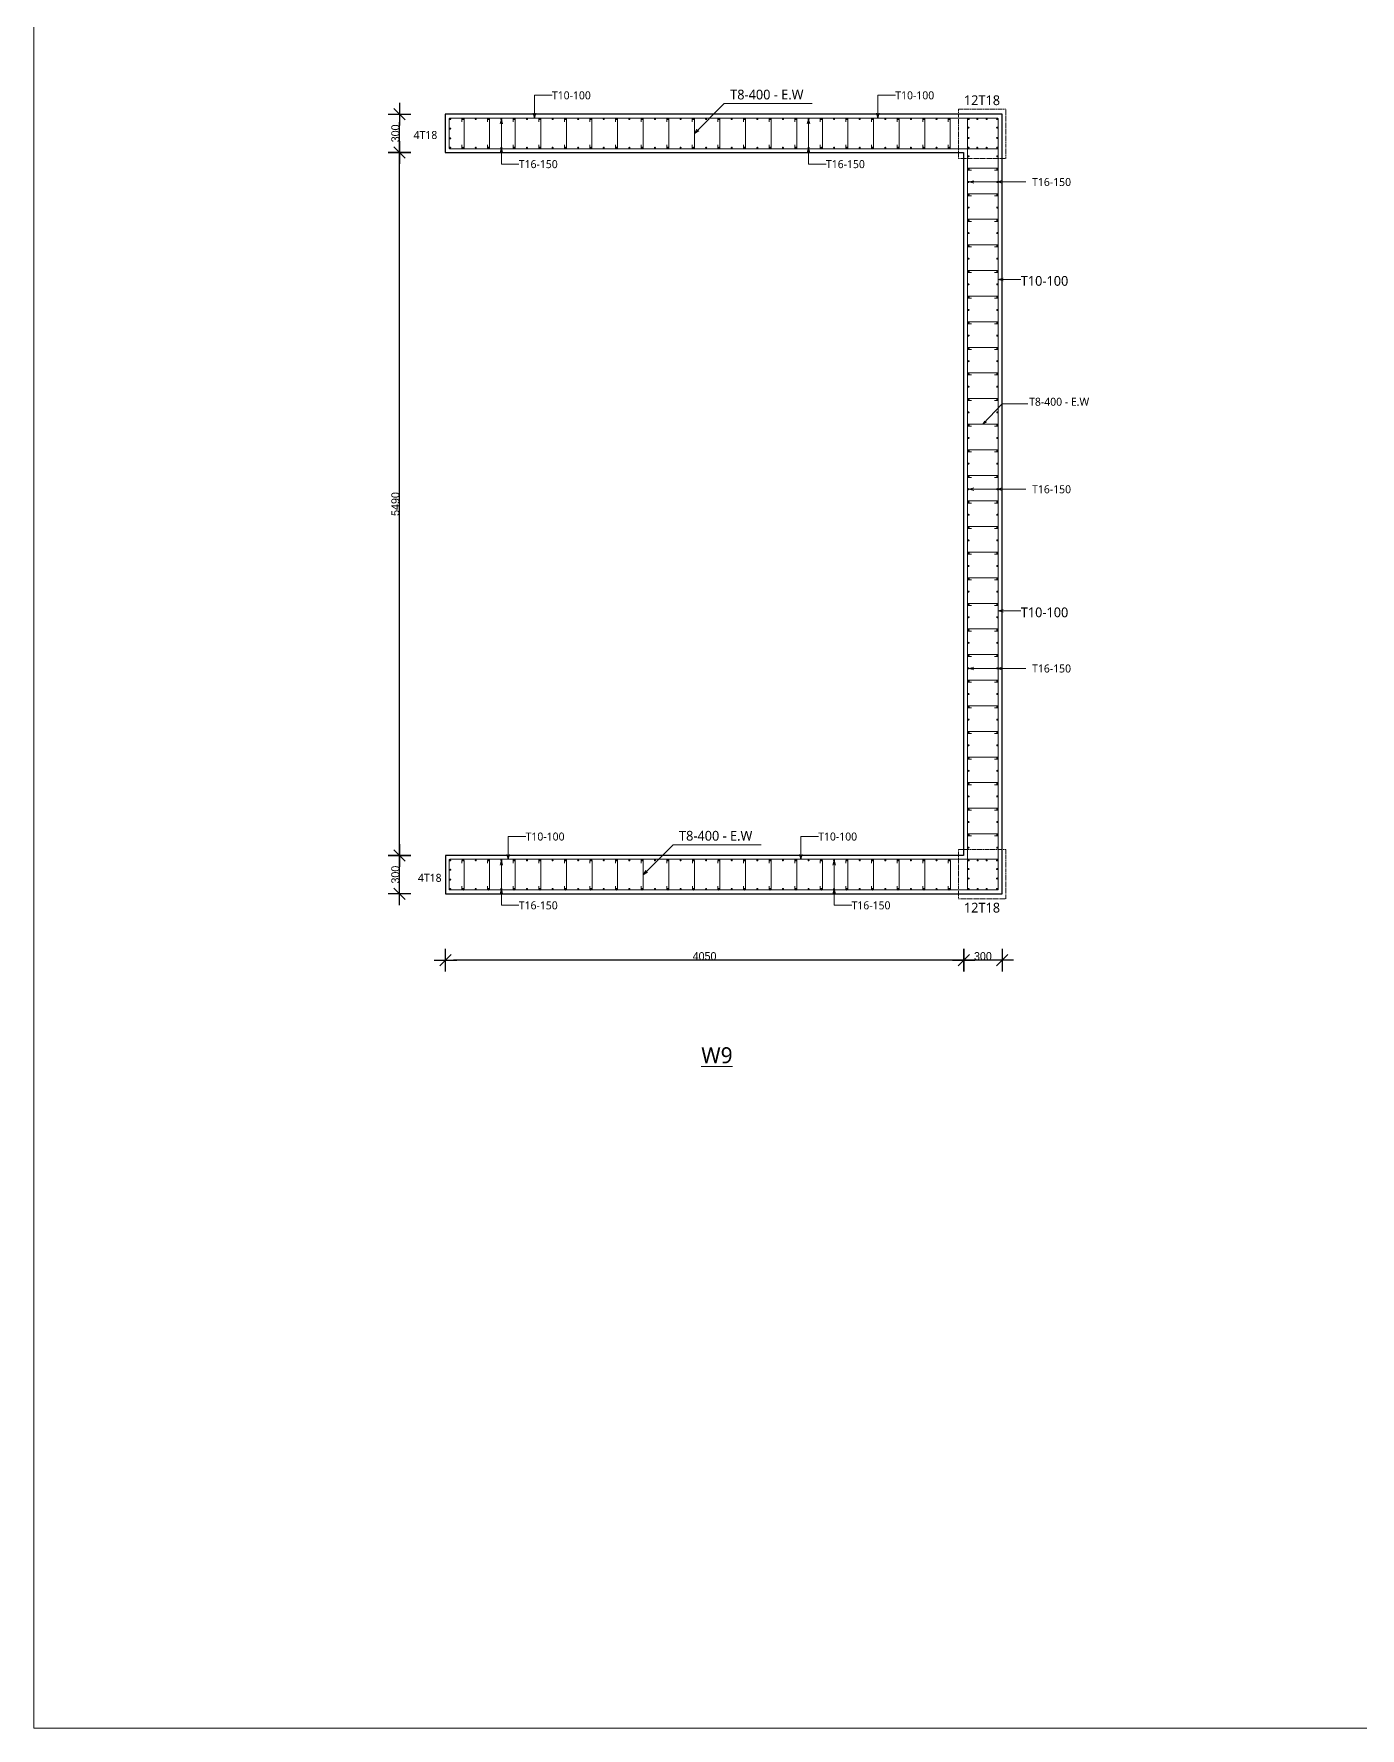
# Model space of a CAD drawing. Header units: millimetres. Extents: x -523 to 167289, y 167321 to 195048.
# Drawn here: x 124282 to 134646, y 169581 to 182814 of the extents above; entities that cross this region are included whole.
import ezdxf

# ---------------------------------------------------------------- set-up
doc = ezdxf.new("R2010")
doc.units = ezdxf.units.MM
doc.header["$PDMODE"] = 98
doc.linetypes.add('Dash', pattern=[6.35, 3.175, -3.175])
doc.layers.get('0').update_dxf_attribs({"lineweight": 20})
doc.layers.get('Defpoints').update_dxf_attribs({"lineweight": 20})
for name, color, linetype, lineweight in [('A-ANNO-TEXT', 4, 'Continuous', 13), ('A-DETL', 2, 'Continuous', 5), ('A-DETL-HDLN', 90, 'Dash', 5)]:
    doc.layers.add(name, color=color, linetype=linetype, lineweight=lineweight)
doc.layers.add('DM', color=7, linetype='Continuous')
doc.layers.add('GR-C', color=1, linetype='Continuous')
doc.styles.add('Segoe UI Light', font='segoeuil.ttf', dxfattribs={"width": 0.85, "height": 400})
doc.styles.add('T25-50', font='stencil.shx', dxfattribs={"height": 62.5})
doc.dimstyles.new('D35-100', dxfattribs={"dimtxt": 62.5, "dimasz": 210, "dimexe": 0.1, "dimexo": 0.0065, "dimgap": 126, "dimtad": 1, "dimdec": 0, "dimzin": 0, "dimdsep": 46, "dimtxsty": 'T25-50', "dimblk": 'TK', "dimcen": 90, "dimdle": 100, "dimclrt": 7, "dimadec": 0, "dimazin": 0, "dimtfac": 1, "dimtdec": 0, "dimtix": 1, "dimtofl": 0, "dimtmove": 1, "dimatfit": 3, "dimldrblk": 'COLUMNS AND AXES-XREF-GROUND$0$DOT1', "dimfxl": 0.15, "dimfxlon": 1, "dimtolj": 1, "dimtzin": 0, "dimarcsym": 1})

# ---------------------------------------------------------------- blocks, each defined once
blk = doc.blocks.new('*U432')
at = {"layer": 'A-DETL', "const_width": 8}
blk.add_lwpolyline([(4, 0, -1), (-4, 0, -1)], format="xyb", close=True, dxfattribs=at)
blk = doc.blocks.new('*U433')
at = {"layer": 'A-DETL', "color": 0, "linetype": 'ByBlock', "lineweight": -2, "transparency": 16777216}
for p in [(0, 0), (100, 0), (200, 0), (300, 0), (400, 0), (500, 0), (600, 0), (700, 0), (800, 0), (900, 0), (1000, 0), (1100, 0), (1200, 0), (1300, 0), (1400, 0), (1500, 0), (1600, 0), (1700, 0), (1800, 0), (1900, 0), (2000, 0), (2100, 0), (2200, 0), (2300, 0), (2400, 0), (2500, 0), (2600, 0), (2700, 0), (2800, 0), (2900, 0), (3000, 0), (3100, 0), (3200, 0), (3300, 0), (3400, 0), (3500, 0), (3600, 0), (3700, 0), (3800, 0)]:
    blk.add_blockref('*U432', p, dxfattribs=at)
blk = doc.blocks.new('*U434')
at = {"layer": 'A-DETL', "const_width": 8}
blk.add_lwpolyline([(4, 0, -1), (-4, 0, -1)], format="xyb", close=True, dxfattribs=at)
blk = doc.blocks.new('*U435')
at = {"layer": 'A-DETL', "color": 0, "linetype": 'ByBlock', "lineweight": -2, "transparency": 16777216}
for p in [(0, 0), (100, 0), (200, 0), (300, 0), (400, 0), (500, 0), (600, 0), (700, 0), (800, 0), (900, 0), (1000, 0), (1100, 0), (1200, 0), (1300, 0), (1400, 0), (1500, 0), (1600, 0), (1700, 0), (1800, 0), (1900, 0), (2000, 0), (2100, 0), (2200, 0), (2300, 0), (2400, 0), (2500, 0), (2600, 0), (2700, 0), (2800, 0), (2900, 0), (3000, 0), (3100, 0), (3200, 0), (3300, 0), (3400, 0), (3500, 0), (3600, 0), (3700, 0), (3800, 0)]:
    blk.add_blockref('*U434', p, dxfattribs=at)
blk = doc.blocks.new('*U438')
at = {"layer": 'A-DETL', "const_width": 8}
blk.add_lwpolyline([(4, 0, -1), (-4, 0, -1)], format="xyb", close=True, dxfattribs=at)
blk = doc.blocks.new('*U439')
at = {"layer": 'A-DETL', "color": 0, "linetype": 'ByBlock', "lineweight": -2, "transparency": 16777216}
for p in [(0, 0), (100, 0), (200, 0), (300, 0), (400, 0), (500, 0), (600, 0), (700, 0), (800, 0), (900, 0), (1000, 0), (1100, 0), (1200, 0), (1300, 0), (1400, 0), (1500, 0), (1600, 0), (1700, 0), (1800, 0), (1900, 0), (2000, 0), (2100, 0), (2200, 0), (2300, 0), (2400, 0), (2500, 0), (2600, 0), (2700, 0), (2800, 0), (2900, 0), (3000, 0), (3100, 0), (3200, 0), (3300, 0), (3400, 0), (3500, 0), (3600, 0), (3700, 0), (3800, 0)]:
    blk.add_blockref('*U438', p, dxfattribs=at)
blk = doc.blocks.new('*U436')
at = {"layer": 'A-DETL', "const_width": 8}
blk.add_lwpolyline([(4, 0, -1), (-4, 0, -1)], format="xyb", close=True, dxfattribs=at)
blk = doc.blocks.new('*U437')
at = {"layer": 'A-DETL', "color": 0, "linetype": 'ByBlock', "lineweight": -2, "transparency": 16777216}
for p in [(0, 0), (100, 0), (200, 0), (300, 0), (400, 0), (500, 0), (600, 0), (700, 0), (800, 0), (900, 0), (1000, 0), (1100, 0), (1200, 0), (1300, 0), (1400, 0), (1500, 0), (1600, 0), (1700, 0), (1800, 0), (1900, 0), (2000, 0), (2100, 0), (2200, 0), (2300, 0), (2400, 0), (2500, 0), (2600, 0), (2700, 0), (2800, 0), (2900, 0), (3000, 0), (3100, 0), (3200, 0), (3300, 0), (3400, 0), (3500, 0), (3600, 0), (3700, 0), (3800, 0)]:
    blk.add_blockref('*U436', p, dxfattribs=at)
blk = doc.blocks.new('*U440')
at = {"layer": 'A-DETL', "const_width": 8}
blk.add_lwpolyline([(4, 0, -1), (-4, 0, -1)], format="xyb", close=True, dxfattribs=at)
blk = doc.blocks.new('*U441')
at = {"layer": 'A-DETL', "color": 0, "linetype": 'ByBlock', "lineweight": -2, "transparency": 16777216}
for p in [(0, 5400), (0, 5300), (0, 5200), (0, 5100), (0, 5000), (0, 4900), (0, 4800), (0, 4700), (0, 4600), (0, 4500), (0, 4400), (0, 4300), (0, 4200), (0, 4100), (0, 4000), (0, 3900), (0, 3800), (0, 3700), (0, 3600), (0, 3500), (0, 3400), (0, 3300), (0, 3200), (0, 3100), (0, 3000), (0, 2900), (0, 2800), (0, 2700), (0, 2600), (0, 2500), (0, 2400), (0, 2300), (0, 2200), (0, 2100), (0, 2000), (0, 1900), (0, 1800), (0, 1700), (0, 1600), (0, 1500), (0, 1400), (0, 1300), (0, 1200), (0, 1100), (0, 1000), (0, 900), (0, 800), (0, 700), (0, 600), (0, 500), (0, 400), (0, 300), (0, 200), (0, 100), (0, 0)]:
    blk.add_blockref('*U440', p, dxfattribs=at)
blk = doc.blocks.new('*U442')
at = {"layer": 'A-DETL', "const_width": 8}
blk.add_lwpolyline([(4, 0, -1), (-4, 0, -1)], format="xyb", close=True, dxfattribs=at)
blk = doc.blocks.new('*U443')
at = {"layer": 'A-DETL', "color": 0, "linetype": 'ByBlock', "lineweight": -2, "transparency": 16777216}
for p in [(0, 5400), (0, 5300), (0, 5200), (0, 5100), (0, 5000), (0, 4900), (0, 4800), (0, 4700), (0, 4600), (0, 4500), (0, 4400), (0, 4300), (0, 4200), (0, 4100), (0, 4000), (0, 3900), (0, 3800), (0, 3700), (0, 3600), (0, 3500), (0, 3400), (0, 3300), (0, 3200), (0, 3100), (0, 3000), (0, 2900), (0, 2800), (0, 2700), (0, 2600), (0, 2500), (0, 2400), (0, 2300), (0, 2200), (0, 2100), (0, 2000), (0, 1900), (0, 1800), (0, 1700), (0, 1600), (0, 1500), (0, 1400), (0, 1300), (0, 1200), (0, 1100), (0, 1000), (0, 900), (0, 800), (0, 700), (0, 600), (0, 500), (0, 400), (0, 300), (0, 200), (0, 100), (0, 0)]:
    blk.add_blockref('*U442', p, dxfattribs=at)
blk = doc.blocks.new('*U444')
at = {"layer": 'A-DETL', "lineweight": 20}
blk.add_lwpolyline([(-8, -90), (-8, -112, 0.414214), (0, -120), (0, -120, 0.414214), (8, -112), (8, 112, 0.414214), (0, 120), (0, 120, 0.414214), (-8, 112), (-8, 90)], format="xyb", dxfattribs=at)
blk = doc.blocks.new('*U445')
at = {"layer": 'A-DETL', "color": 0, "linetype": 'ByBlock', "lineweight": -2, "transparency": 16777216}
for p in [(0, 0), (200, 0), (400, 0), (600, 0), (800, 0), (1000, 0), (1200, 0), (1400, 0), (1600, 0), (1800, 0), (2000, 0), (2200, 0), (2400, 0), (2600, 0), (2800, 0), (3000, 0), (3200, 0), (3400, 0), (3600, 0), (3800, 0)]:
    blk.add_blockref('*U444', p, dxfattribs=at)
blk = doc.blocks.new('*U424')
at = {"layer": 'A-DETL', "lineweight": 20}
blk.add_lwpolyline([(-8, -90), (-8, -112, 0.414214), (0, -120), (0, -120, 0.414214), (8, -112), (8, 112, 0.414214), (0, 120), (0, 120, 0.414214), (-8, 112), (-8, 90)], format="xyb", dxfattribs=at)
blk = doc.blocks.new('*U425')
at = {"layer": 'A-DETL', "color": 0, "linetype": 'ByBlock', "lineweight": -2, "transparency": 16777216}
for p in [(0, 0), (200, 0), (400, 0), (600, 0), (800, 0), (1000, 0), (1200, 0), (1400, 0), (1600, 0), (1800, 0), (2000, 0), (2200, 0), (2400, 0), (2600, 0), (2800, 0), (3000, 0), (3200, 0), (3400, 0), (3600, 0), (3800, 0)]:
    blk.add_blockref('*U424', p, dxfattribs=at)
blk = doc.blocks.new('*U426')
at = {"layer": 'A-DETL', "lineweight": 20}
blk.add_lwpolyline([(-90, -8), (-112, -8, -0.414214), (-120, 0), (-120, 0, -0.414214), (-112, 8), (112, 8, -0.414214), (120, 0), (120, 0, -0.414214), (112, -8), (90, -8)], format="xyb", dxfattribs=at)
blk = doc.blocks.new('*U427')
at = {"layer": 'A-DETL', "color": 0, "linetype": 'ByBlock', "lineweight": -2, "transparency": 16777216}
for p in [(0, 5200), (0, 5000), (0, 4800), (0, 4600), (0, 4400), (0, 4200), (0, 4000), (0, 3800), (0, 3600), (0, 3400), (0, 3200), (0, 3000), (0, 2800), (0, 2600), (0, 2400), (0, 2200), (0, 2000), (0, 1800), (0, 1600), (0, 1400), (0, 1200), (0, 1000), (0, 800), (0, 600), (0, 400), (0, 200), (0, 0)]:
    blk.add_blockref('*U426', p, dxfattribs=at)
blk = doc.blocks.new('TK')
at = {"layer": 'DM'}
for p, q in [((1.41, 0), (-1.41, 0)), ((-0.71, -0.71), (0.71, 0.71)), ((0, 1.41), (0, -1.41))]:
    blk.add_line(p, q, dxfattribs=at)
blk = doc.blocks.new('*D458')
at = {"layer": 'A-DETL', "color": 0, "lineweight": -2, "transparency": 16777216}
for p, q in [((131548, 175579), (131548, 175579)), ((131785, 175579), (131610, 175579)), ((131848, 175579), (131848, 175579))]:
    blk.add_line(p, q, dxfattribs=at)
at = {"layer": 'Defpoints', "color": 0, "transparency": 16777216}
for p in [(131548, 176397, 0), (131848, 176097, 0), (131548, 175579)]:
    blk.add_point(p, dxfattribs=at)
at = {"layer": 'A-DETL', "color": 0, "lineweight": -2, "transparency": 16777216, "xscale": 62.5, "yscale": 62.5, "zscale": 62.5, "rotation": 180}
blk.add_blockref('TK', (131548, 175579), dxfattribs=at)
at = {"layer": 'A-DETL', "color": 0, "lineweight": -2, "transparency": 16777216, "xscale": 62.5, "yscale": 62.5, "zscale": 62.5}
blk.add_blockref('TK', (131848, 175579), dxfattribs=at)
at = {"layer": 'A-DETL', "color": 7, "transparency": 16777216, "insert": (131698, 175610), "char_height": 62.5, "attachment_point": 5, "style": 'T25-50'}
blk.add_mtext('\\A1;300', dxfattribs=at)
blk = doc.blocks.new('COLUMNS AND AXES-XREF-GROUND$0$DOT1')
for p, q in [((0, -2.5), (0, 2.5)), ((2.5, 0), (-2.5, 0))]:
    blk.add_line(p, q)
blk.add_circle((0, 0), 0.485)
blk = doc.blocks.new('*D459')
at = {"layer": 'A-DETL', "color": 0, "lineweight": -2, "transparency": 16777216}
for p, q in [((127498, 175579), (127498, 175579)), ((131485, 175579), (127560, 175579)), ((131548, 175579), (131548, 175579))]:
    blk.add_line(p, q, dxfattribs=at)
at = {"layer": 'Defpoints', "color": 0, "transparency": 16777216}
for p in [(131548, 176397, 0), (127498, 176097, 0), (127498, 175579)]:
    blk.add_point(p, dxfattribs=at)
at = {"layer": 'A-DETL', "color": 0, "lineweight": -2, "transparency": 16777216, "xscale": 62.5, "yscale": 62.5, "zscale": 62.5, "rotation": 180}
blk.add_blockref('TK', (127498, 175579), dxfattribs=at)
at = {"layer": 'A-DETL', "color": 0, "lineweight": -2, "transparency": 16777216, "xscale": 62.5, "yscale": 62.5, "zscale": 62.5}
blk.add_blockref('TK', (131548, 175579), dxfattribs=at)
at = {"layer": 'A-DETL', "color": 7, "transparency": 16777216, "insert": (129523, 175610), "char_height": 62.5, "attachment_point": 5, "style": 'T25-50'}
blk.add_mtext('\\A1;4050', dxfattribs=at)
blk = doc.blocks.new('*D460')
at = {"layer": 'A-DETL', "color": 0, "lineweight": -2, "transparency": 16777216}
for p, q in [((127139, 176397), (127139, 176397)), ((127139, 176160), (127139, 176335)), ((127139, 176097), (127139, 176097))]:
    blk.add_line(p, q, dxfattribs=at)
at = {"layer": 'Defpoints', "color": 0, "transparency": 16777216}
for p in [(127139, 176397), (127498, 176397, 0), (127498, 176097, 0)]:
    blk.add_point(p, dxfattribs=at)
at = {"layer": 'A-DETL', "color": 0, "lineweight": -2, "transparency": 16777216, "xscale": 62.5, "yscale": 62.5, "zscale": 62.5}
for p, rotation in [((127139, 176397), 90), ((127139, 176097), 270)]:
    blk.add_blockref('TK', p, dxfattribs=dict(at, rotation=rotation))
at = {"layer": 'A-DETL', "color": 7, "transparency": 16777216, "insert": (127107, 176247), "char_height": 62.5, "attachment_point": 5, "rotation": 90, "style": 'T25-50'}
blk.add_mtext('\\A1;300', dxfattribs=at)
blk = doc.blocks.new('*D461')
at = {"layer": 'A-DETL', "color": 0, "lineweight": -2, "transparency": 16777216}
for p, q in [((127139, 181887), (127139, 181887)), ((127139, 176460), (127139, 181824)), ((127139, 176397), (127139, 176397))]:
    blk.add_line(p, q, dxfattribs=at)
at = {"layer": 'Defpoints', "color": 0, "transparency": 16777216}
for p in [(127139, 181887), (127497, 181887, 0), (127498, 176397, 0)]:
    blk.add_point(p, dxfattribs=at)
at = {"layer": 'A-DETL', "color": 0, "lineweight": -2, "transparency": 16777216, "xscale": 62.5, "yscale": 62.5, "zscale": 62.5}
for p, rotation in [((127139, 181887), 90), ((127139, 176397), 270)]:
    blk.add_blockref('TK', p, dxfattribs=dict(at, rotation=rotation))
at = {"layer": 'A-DETL', "color": 7, "transparency": 16777216, "insert": (127107, 179142), "char_height": 62.5, "attachment_point": 5, "rotation": 90, "style": 'T25-50'}
blk.add_mtext('\\A1;5490', dxfattribs=at)
blk = doc.blocks.new('*D462')
at = {"layer": 'A-DETL', "color": 0, "lineweight": -2, "transparency": 16777216}
for p, q in [((127139, 182187), (127139, 182187)), ((127139, 181949), (127139, 182124)), ((127139, 181887), (127139, 181887))]:
    blk.add_line(p, q, dxfattribs=at)
at = {"layer": 'Defpoints', "color": 0, "transparency": 16777216}
for p in [(127139, 182187), (127497, 182187, 0), (127497, 181887, 0)]:
    blk.add_point(p, dxfattribs=at)
at = {"layer": 'A-DETL', "color": 0, "lineweight": -2, "transparency": 16777216, "xscale": 62.5, "yscale": 62.5, "zscale": 62.5}
for p, rotation in [((127139, 182187), 90), ((127139, 181887), 270)]:
    blk.add_blockref('TK', p, dxfattribs=dict(at, rotation=rotation))
at = {"layer": 'A-DETL', "color": 7, "transparency": 16777216, "insert": (127107, 182037), "char_height": 62.5, "attachment_point": 5, "rotation": 90, "style": 'T25-50'}
blk.add_mtext('\\A1;300', dxfattribs=at)

msp = doc.modelspace()

# ---------------------------------------------------------------- linework, layer by layer
at = {"layer": 'A-ANNO-TEXT', "color": 250, "lineweight": 13}
for p, q in [((128194, 182334.2, 0), (128331.5, 182334.2, 0)), ((128194, 182156.7, 0), (128194, 182334.2, 0)), ((129443.4, 182036.4, 0), (129677.4, 182270.4, 0)), ((129677.4, 182270.4, 0), (130364.3, 182270.4, 0)), ((130877.1, 182334.2, 0), (131014.6, 182334.2, 0)), ((130877.1, 182156.7, 0), (130877.1, 182334.2, 0)), ((127935.4, 182148.7, 0), (127925.3, 182111.2, 0)), ((127935.4, 182148.7, 0), (127935.4, 181797.2, 0)), ((127935.4, 182148.7, 0), (127945.4, 182111.2, 0)), ((128194, 182156.7, 0), (128184, 182194.2, 0)), ((128194, 182156.7, 0), (128204.1, 182194.2, 0)), ((130335.4, 182148.7, 0), (130325.3, 182111.2, 0)), ((130335.4, 182148.7, 0), (130335.4, 181797.2, 0)), ((130335.4, 182148.7, 0), (130345.4, 182111.2, 0)), ((130877.1, 182156.7, 0), (130867, 182194.2, 0)), ((130877.1, 182156.7, 0), (130887.1, 182194.2, 0)), ((129443.4, 182036.4, 0), (129462.8, 182070, 0)), ((129443.4, 182036.4, 0), (129477, 182055.8, 0)), ((127935.4, 181924.7, 0), (127925.3, 181887.2, 0)), ((127935.4, 181924.7, 0), (127945.4, 181887.2, 0)), ((130335.4, 181924.7, 0), (130325.3, 181887.2, 0)), ((130335.4, 181924.7, 0), (130345.4, 181887.2, 0)), ((127935.4, 181797.2, 0), (128072.9, 181797.2, 0)), ((130335.4, 181797.2, 0), (130472.9, 181797.2, 0)), ((131589.7, 181657.3, 0), (131627.2, 181667.3, 0)), ((131589.7, 181657.3, 0), (131627.2, 181647.2, 0)), ((131589.7, 181657.3, 0), (131920.2, 181657.3, 0)), ((131741.4, 181657.3, 0), (131925.2, 181657.3, 0)), ((131809.7, 181657.8, 0), (131847.2, 181667.8, 0)), ((131809.7, 181657.8, 0), (131847.2, 181647.8, 0)), ((131925.2, 181657.3, 0), (132034.4, 181657.3, 0)), ((131817.8, 180895.8, 0), (131855.3, 180905.9, 0)), ((131817.8, 180895.8, 0), (131855.3, 180885.8, 0)), ((131817.8, 180895.8, 0), (131995.3, 180895.8, 0)), ((131847.2, 179923.4, 0), (131939, 179923.4, 0)), ((131939, 179923.4, 0), (132048.1, 179923.4, 0)), ((131697.7, 179765.8, 0), (131726.4, 179781.6, 0)), ((131589.7, 179257.3, 0), (131627.2, 179267.3, 0)), ((131589.7, 179257.3, 0), (131627.2, 179247.2, 0)), ((131589.7, 179257.3, 0), (131920.2, 179257.3, 0)), ((131741.4, 179257.3, 0), (131925.2, 179257.3, 0)), ((131809.7, 179257.8, 0), (131847.2, 179267.8, 0)), ((131809.7, 179257.8, 0), (131847.2, 179247.8, 0)), ((131925.2, 179257.3, 0), (132034.4, 179257.3, 0)), ((131817.8, 178306.8, 0), (131855.3, 178316.9, 0)), ((131817.8, 178306.8, 0), (131855.3, 178296.8, 0)), ((131817.8, 178306.8, 0), (131995.3, 178306.8, 0)), ((131589.7, 177857.3, 0), (131627.2, 177867.3, 0)), ((131809.7, 177857.8, 0), (131847.2, 177867.8, 0)), ((131589.7, 177857.3, 0), (131627.2, 177847.2, 0)), ((131589.7, 177857.3, 0), (131920.2, 177857.3, 0)), ((131741.4, 177857.3, 0), (131925.2, 177857.3, 0)), ((131809.7, 177857.8, 0), (131847.2, 177847.8, 0)), ((131925.2, 177857.3, 0), (132034.4, 177857.3, 0)), ((127988.6, 176544.6, 0), (128126.1, 176544.6, 0)), ((127988.6, 176367.1, 0), (127988.6, 176544.6, 0)), ((130274.7, 176544.6, 0), (130412.2, 176544.6, 0)), ((130274.7, 176367.1, 0), (130274.7, 176544.6, 0)), ((127988.6, 176367.1, 0), (127978.5, 176404.6, 0)), ((127988.6, 176367.1, 0), (127998.6, 176404.6, 0)), ((129043.6, 176246.7, 0), (129277.6, 176480.8, 0)), ((129277.6, 176480.8, 0), (129964.5, 176480.8, 0)), ((130274.7, 176367.1, 0), (130264.6, 176404.6, 0)), ((130274.7, 176367.1, 0), (130284.7, 176404.6, 0)), ((127935.4, 176359.1, 0), (127925.3, 176321.6, 0)), ((127935.4, 176359.1, 0), (127935.4, 176007.6, 0)), ((127935.4, 176359.1, 0), (127945.4, 176321.6, 0)), ((129043.6, 176246.7, 0), (129063, 176280.4, 0)), ((130535.4, 176359.1, 0), (130525.3, 176321.6, 0)), ((130535.4, 176359.1, 0), (130535.4, 176007.6, 0)), ((130535.4, 176359.1, 0), (130545.4, 176321.6, 0)), ((129043.6, 176246.7, 0), (129077.2, 176266.2, 0)), ((127935.4, 176135.1, 0), (127925.3, 176097.6, 0)), ((127935.4, 176135.1, 0), (127945.4, 176097.6, 0)), ((127935.4, 176007.6, 0), (128072.9, 176007.6, 0)), ((130535.4, 176135.1, 0), (130525.3, 176097.6, 0)), ((130535.4, 176135.1, 0), (130545.4, 176097.6, 0)), ((130535.4, 176007.6, 0), (130672.9, 176007.6, 0))]:
    msp.add_line(p, q, dxfattribs=at)
at = {"layer": 'A-ANNO-TEXT', "color": 250, "lineweight": 13, "elevation": 0}
msp.add_lwpolyline([(131714, 179789.2), (131697.7, 179765.8), (131847.2, 179923.4)], dxfattribs=at)
at = {"layer": 'A-DETL'}
msp.add_lwpolyline([(124282.3, 195047.8), (167289, 195047.8), (167289, 169580.6), (124282.3, 169580.6)], close=True, dxfattribs=at)
at = {"layer": 'A-DETL', "elevation": 0}
for points in [[(131809.8, 182156.7), (127535.4, 182156.7, 0.4142136), (127527.4, 182148.7), (127527.4, 181924.7, 0.4142136), (127535.4, 181916.7), (131809.8, 181916.7, 0.4142136), (131817.8, 181924.7), (131817.8, 182148.7, 0.4142136)], [(131577.8, 182148.7), (131577.8, 176134.3, 0.4886747), (131585.8, 176127.1), (131809.8, 176127.1, 0.4886747), (131817.8, 176134.3), (131817.8, 182148.7, 0.4142136), (131809.8, 182156.7), (131585.8, 182156.7, 0.4142136)], [(131809.8, 176367.1), (127535.6, 176367.1, 0.4142136), (127527.6, 176359.1), (127527.6, 176135.1, 0.4142136), (127535.6, 176127.1), (131809.8, 176127.1, 0.4142136), (131817.8, 176135.1), (131817.8, 176359.1, 0.4142136)]]:
    msp.add_lwpolyline(points, format="xyb", close=True, dxfattribs=at)
at = {"layer": 'A-DETL', "const_width": 8, "elevation": 0}
for points in [[(127539.4, 182148.7, -1), (127531.4, 182148.7, -1)], [(131589.8, 182148.2, -1), (131581.8, 182148.2, -1)], [(131657.9, 182148.2, -1), (131649.9, 182148.2, -1)], [(131731.4, 182148.2, -1), (131723.4, 182148.2, -1)], [(131813.4, 182148.2, -1), (131805.4, 182148.2, -1)], [(127539.4, 182074.5, -1), (127531.4, 182074.5, -1)], [(127539.4, 181998, -1), (127531.4, 181998, -1)], [(131589.8, 182081.5, -1), (131581.8, 182081.5, -1)], [(131589.8, 182001.5, -1), (131581.8, 182001.5, -1)], [(131813.4, 182081.5, -1), (131805.4, 182081.5, -1)], [(131813.4, 182001.5, -1), (131805.4, 182001.5, -1)], [(127539.4, 181924.5, -1), (127531.4, 181924.5, -1)], [(131589.8, 181924.8, -1), (131581.8, 181924.8, -1)], [(131657.9, 181924.8, -1), (131649.9, 181924.8, -1)], [(131731.4, 181924.8, -1), (131723.4, 181924.8, -1)], [(131813.4, 181924.8, -1), (131805.4, 181924.8, -1)], [(127539.6, 176359.1, -1), (127531.6, 176359.1, -1)], [(127539.6, 176284.8, -1), (127531.6, 176284.8, -1)], [(131589.8, 176357.8, -1), (131581.8, 176357.8, -1)], [(131589.8, 176290.9, -1), (131581.8, 176290.9, -1)], [(131661, 176357.8, -1), (131653, 176357.8, -1)], [(131730.7, 176357.8, -1), (131722.7, 176357.8, -1)], [(131812.5, 176357.8, -1), (131804.5, 176357.8, -1)], [(131812.5, 176290.9, -1), (131804.5, 176290.9, -1)], [(127539.6, 176208.4, -1), (127531.6, 176208.4, -1)], [(127539.6, 176134.9, -1), (127531.6, 176134.9, -1)], [(131589.8, 176216.9, -1), (131581.8, 176216.9, -1)], [(131589.8, 176135.2, -1), (131581.8, 176135.2, -1)], [(131661, 176135.2, -1), (131653, 176135.2, -1)], [(131730.7, 176135.2, -1), (131722.7, 176135.2, -1)], [(131812.5, 176216.9, -1), (131804.5, 176216.9, -1)], [(131812.5, 176135.2, -1), (131804.5, 176135.2, -1)]]:
    msp.add_lwpolyline(points, format="xyb", close=True, dxfattribs=at)
at = {"layer": 'A-DETL-HDLN', "elevation": 0}
for points in [[(131877.5, 182225.3), (131508.4, 182225.3), (131507.8, 181841.7), (131876.9, 181841.7)], [(131877.5, 176442.9), (131508.4, 176442.9), (131507.8, 176059.3), (131876.9, 176059.3)]]:
    msp.add_lwpolyline(points, close=True, dxfattribs=at)
at = {"layer": 'GR-C', "linetype": 'Continuous', "ltscale": 2, "elevation": 0}
msp.add_lwpolyline([(127497.6, 176397.1), (127497.6, 176097.1), (131847.6, 176097.1), (131847.4, 182186.7), (127497.4, 182186.7), (127497.4, 181886.7), (131547.4, 181886.7), (131547.6, 176397.1)], close=True, dxfattribs=at)

# ---------------------------------------------------------------- block references
at = {"layer": 'A-DETL'}
for name, p in [('*U433', (127635.4, 182148.7, 0)), ('*U445', (127635.4, 182036.4, 0)), ('*U441', (131585.8, 176457.8, 0)), ('*U427', (131697.7, 176557.8, 0)), ('*U439', (127635.4, 176359.1, 0)), ('*U425', (127635.6, 176246.7, 0))]:
    msp.add_blockref(name, p, dxfattribs=at)
at = {"layer": 'A-DETL', "xscale": -1, "rotation": 180}
for name, p in [('*U435', (127635.4, 181924.7, 0)), ('*U437', (127635.4, 176135.1, 0))]:
    msp.add_blockref(name, p, dxfattribs=at)
at = {"layer": 'A-DETL', "xscale": -1}
msp.add_blockref('*U443', (131809.7, 176457.8, 0), dxfattribs=at)

# ---------------------------------------------------------------- texts
at = {"layer": 'A-ANNO-TEXT', "color": 7, "style": 'Segoe UI Light'}
for s, height, p in [('T10-100', 62.5, (128330.2, 182302.9, 0)), ('T8-400 - E.W', 76.337, (129723.1, 182302.1, 0)), ('T10-100', 62.5, (131013.2, 182302.9, 0)), ('12T18', 76.34, (131549.4, 182257.7, 0)), ('T16-150', 62.5, (128071.5, 181765.6, 0)), ('T16-150', 62.5, (130471.5, 181765.6, 0)), ('T16-150', 62.5, (132082.5, 181626, 0)), ('T10-100', 76.34, (131993.5, 180846.6, 0)), ('T16-150', 62.5, (132082.5, 179226, 0)), ('T10-100', 76.34, (131993.5, 178257.6, 0)), ('T16-150', 62.5, (132082.5, 177826, 0)), ('T10-100', 62.5, (128124.7, 176513.3, 0)), ('T8-400 - E.W', 76.337, (129323.3, 176512.5, 0)), ('T10-100', 62.5, (130410.8, 176513.3, 0)), ('T16-150', 62.5, (128071.5, 175976, 0)), ('T16-150', 62.5, (130671.5, 175976, 0)), ('12T18', 76.34, (131549.4, 175950.9, 0)), ('%%UW9', 125, (129497.3, 174774.1, 0))]:
    msp.add_text(s, height=height, dxfattribs=at).set_placement(p)
for s, p in [('4T18', (127249.5, 181993.2)), ('T8-400 - E.W', (132059.2, 179909.5, 0)), ('4T18', (127283.2, 176190.9))]:
    msp.add_text(s, height=62.5, rotation=360, dxfattribs=at).set_placement(p)

# ---------------------------------------------------------------- dimensions: what is measured, and where the dimension line sits
at = {"layer": 'A-DETL'}
for base, p1, p2, picture, middle in [((127138.7, 182186.7), (127497.4, 181886.7, 0), (127497.4, 182186.7, 0), '*D462', (127107.4, 182036.7)), ((127138.7, 181886.7), (127497.6, 176397.1, 0), (127497.4, 181886.7, 0), '*D461', (127107.4, 179141.9)), ((127138.7, 176397.1), (127497.6, 176097.1, 0), (127497.6, 176397.1, 0), '*D460', (127107.4, 176247.1))]:
    dim = msp.add_linear_dim(base=base, p1=p1, p2=p2, angle=90, dimstyle='D35-100', override={"dimtxt": 62.5, "dimasz": 62.5, "dimgap": 0}, dxfattribs=at)
    dim.commit()
    dim.dimension.update_dxf_attribs({"geometry": picture, "text_midpoint": middle})
for base, p1, p2, picture, middle in [((127497.6, 175578.9), (131547.6, 176397.1, 0), (127497.6, 176097.1, 0), '*D459', (129522.6, 175610.2)), ((131547.6, 175578.9), (131847.6, 176097.1, 0), (131547.6, 176397.1, 0), '*D458', (131697.6, 175610.2))]:
    dim = msp.add_linear_dim(base=base, p1=p1, p2=p2, dimstyle='D35-100', override={"dimtxt": 62.5, "dimasz": 62.5, "dimgap": 0}, dxfattribs=at)
    dim.commit()
    dim.dimension.update_dxf_attribs({"geometry": picture, "text_midpoint": middle})

doc.saveas('drawing.dxf')
